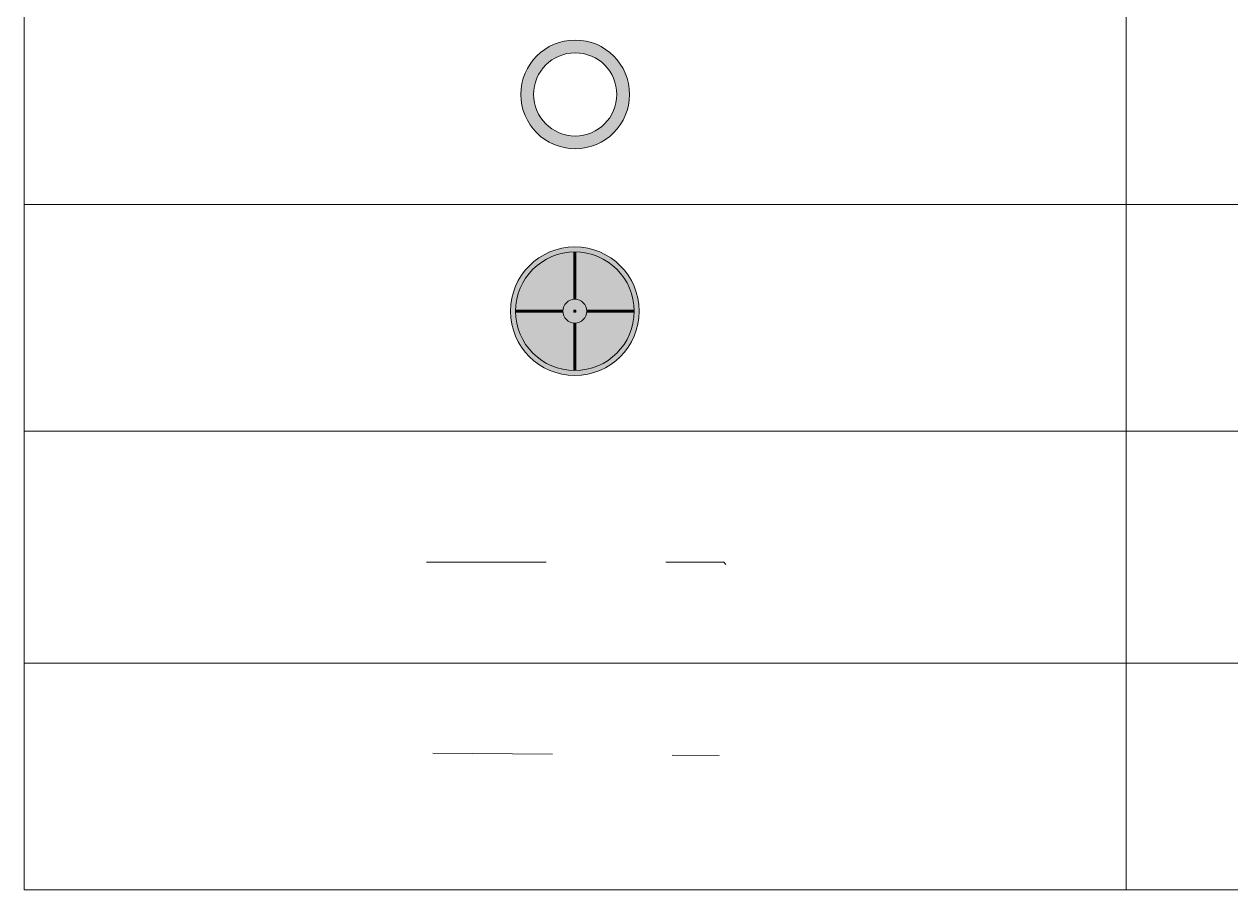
# Model space of a CAD drawing. Header units: millimetres. Extents: x 1464389 to 1998638, y -29162 to 256806.
# Drawn here: x 1821615 to 1823506, y 210891 to 212248 of the extents above; entities that cross this region are included whole.
import ezdxf

# ---------------------------------------------------------------- set-up
doc = ezdxf.new("R2010")
doc.units = ezdxf.units.MM
doc.header["$LTSCALE"] = 15
doc.linetypes.add('JIS_02_1.2', pattern=[2.5, 1.25, -1.25])
doc.layers.get('0').update_dxf_attribs({"lineweight": 5})
doc.layers.add('Hatch', color=252, linetype='Continuous', lineweight=15)
doc.layers.add('hidden line', color=251, linetype='JIS_02_1.2', lineweight=20)

# ---------------------------------------------------------------- blocks, each defined once
blk = doc.blocks.new('jfjd')
at = {"layer": 'Hatch'}
h = blk.add_hatch(color=67, dxfattribs=at)
h.dxf.hatch_style = 1
h.set_gradient(color1=(114, 116, 48), color2=(237, 238, 153), name='INVCYLINDER')
h.paths.add_polyline_path([(175309.1530030879, -17961.16554368112), (175309.1530030879, -17951.16554368112, 0.414213562373095), (175179.7902744802, -18080.52827228885), (175189.7902744802, -18080.52827228885, -0.414213562373095)])
h.paths.add_polyline_path([(175309.1530030879, -17951.16554368112), (175309.1530030879, -17961.16554368112, -0.414213562373095), (175428.5157316956, -18080.52827228885), (175438.5157316956, -18080.52827228885, 0.414213562373095)])
h.paths.add_polyline_path([(175189.7902744802, -18080.52827228885), (175179.7902744802, -18080.52827228885, 0.414213562373095), (175309.1530030879, -18209.89100089658), (175309.1530030879, -18199.89100089658, -0.414213562373095)])
h.paths.add_polyline_path([(175438.5157316956, -18080.52827228885), (175428.5157316956, -18080.52827228885, -0.414213562373095), (175309.1530030879, -18199.89100089658), (175309.1530030879, -18209.89100089658, 0.414213562373095)])
at = {"layer": 'Hatch', "true_color": 0xd7ebd2}
h = blk.add_hatch(color=254, dxfattribs=at)
h.dxf.hatch_style = 1
edge = h.paths.add_edge_path()
edge.add_arc((175309.1530030879, -18080.52827228883), 2, 180, 269.9999999993747)
edge.add_line((175309.1530030879, -18082.52827228883), (175309.1530030878, -18199.89100089655))
edge.add_arc((175309.1530030879, -18080.52827228883), 119.3627286077244, 180, 269.99999999997556, ccw=False)
edge.add_line((175189.7902744802, -18080.52827228885), (175307.1530030879, -18080.52827228885))
edge = h.paths.add_edge_path()
edge.add_arc((175309.1530030879, -18080.52827228889), 1.99999999996362, 269.9999999991662, 360.0000000010422)
edge.add_line((175311.1530030879, -18080.52827228885), (175428.5157316956, -18080.52827228885))
edge.add_arc((175309.1530030879, -18080.52827228884), 119.3627286077426, 270, 359.999999999993, ccw=False)
edge.add_line((175309.1530030879, -18199.89100089658), (175309.1530030879, -18082.52827228885))
edge = h.paths.add_edge_path()
edge.add_arc((175309.1530030879, -18080.52827228887), 2, 0, 89.99999999937468)
edge.add_line((175309.1530030879, -18078.52827228885), (175309.1530030879, -17961.16554368112))
edge.add_arc((175309.1530030879, -18080.52827228887), 119.3627286077244, 0, 89.99999999997561, ccw=False)
edge.add_line((175428.5157316956, -18080.52827228885), (175311.1530030879, -18080.52827228885))
edge = h.paths.add_edge_path()
edge.add_arc((175309.1530030878, -18080.52827228882), 1.99999999996362, 89.99999999916623, 180.0000000010422)
edge.add_line((175307.1530030879, -18080.52827228885), (175189.7902744801, -18080.52827228885))
edge.add_arc((175309.1530030879, -18080.52827228887), 119.3627286077426, 90, 179.999999999993, ccw=False)
edge.add_line((175309.1530030879, -17961.16554368112), (175309.1530030879, -18078.52827228885))
at = {"layer": 'Hatch', "true_color": 0x999b37}
h = blk.add_hatch(color=55, dxfattribs=at)
h.dxf.hatch_style = 1
h.paths.add_polyline_path([(175307.1530030879, -18080.52827228887), (175307.1530030879, -18082.52827228885), (175309.1530030879, -18082.52827228885, -0.4142135623709639)])
h.paths.add_polyline_path([(175309.1530030879, -18078.52827228885), (175307.1530030879, -18078.52827228885), (175307.1530030879, -18080.52827228887, -0.4142135623752261)])
h.paths.add_polyline_path([(175311.1530030879, -18078.52827228885), (175309.1530030879, -18078.52827228885, -0.4142135623730951), (175311.1530030879, -18080.52827228885)])
h.paths.add_polyline_path([(175311.1530030879, -18080.52827228885, -0.4142135623730951), (175309.1530030879, -18082.52827228885), (175311.1530030879, -18082.52827228885)])
at = {"layer": 'Hatch', "true_color": 0xd7ebd2}
h = blk.add_hatch(color=254, dxfattribs=at)
h.dxf.hatch_style = 1
h.paths.add_polyline_path([(175307.1530030879, -18078.52827228885), (175311.1530030879, -18078.52827228885), (175311.1530030879, -18082.52827228885), (175307.1530030879, -18082.52827228885)], flags=17)
h.paths.add_polyline_path([(175307.1530030879, -18080.52827228885, -1), (175311.1530030879, -18080.52827228885, -1)])
at = {"layer": 'Hatch', "true_color": 0x999b37}
h = blk.add_hatch(color=55, dxfattribs=at)
h.dxf.hatch_style = 1
h.paths.add_polyline_path([(175311.1530030879, -18080.52827228885, 1), (175307.1530030879, -18080.52827228885, 1)])
at = {"color": 116, "true_color": 0x136734}
for p, q in [((175307.1530030879, -17961.16554368112), (175307.1530030879, -18056.61893752244)), ((175309.1530030879, -17961.16554368112), (175309.1530030879, -18056.5354340038)), ((175311.1530030879, -17961.16554368112), (175311.1530030879, -18056.61893752244)), ((175189.7902744802, -18078.52827228885), (175285.2436683215, -18078.52827228886)), ((175189.7902744802, -18080.52827228885), (175285.1601648028, -18080.52827228885)), ((175189.7902744802, -18082.52827228885), (175285.2436683215, -18082.52827228885)), ((175307.1530030879, -18078.52827228885), (175307.1530030879, -18082.52827228885)), ((175307.1530030879, -18078.52827228885), (175311.1530030878, -18078.52827228885)), ((175307.1530030879, -18082.52827228885), (175311.1530030878, -18082.52827228885)), ((175311.1530030879, -18078.52827228885), (175311.1530030879, -18082.52827228885)), ((175333.0623378543, -18078.52827228886), (175428.5157316956, -18078.52827228885)), ((175333.0623378543, -18082.52827228885), (175428.5157316956, -18082.52827228885)), ((175333.1458413729, -18080.52827228885), (175428.5157316956, -18080.52827228885)), ((175307.1530030879, -18104.43760705526), (175307.1530030879, -18199.89100089658)), ((175309.1530030879, -18104.5211105739), (175309.1530030879, -18199.89100089658)), ((175311.1530030879, -18104.43760705526), (175311.1530030879, -18199.89100089658))]:
    blk.add_line(p, q, dxfattribs=at)
for radius in [129.3627286077295, 119.3627286077295, 23.99283828504849, 2]:
    blk.add_circle((175309.1530030879, -18080.52827228885), radius, dxfattribs=at)
blk = doc.blocks.new('Hanging light')
h = blk.add_hatch(color=30)
h.dxf.hatch_style = 1
h.set_gradient(color1=(242, 103, 34), color2=(255, 255, 0), name='CYLINDER')
h.paths.add_polyline_path([(163326.3859334915, 34665.31563144315, 1), (163155.9474692392, 34665.31563144315, 1)])
h.paths.add_polyline_path([(163175.9474692392, 34665.31563144315, -1), (163306.3859334915, 34665.31563144315, -1)], flags=16)
at = {"color": 3}
for radius in [85.21923212613211, 65.21923212613211]:
    blk.add_circle((163241.1667013654, 34665.31563144315), radius, dxfattribs=at)

msp = doc.modelspace()

# ---------------------------------------------------------------- linework, layer by layer
for p, q in [((1823342.552757458, 213032.0524164562), (1823342.552757459, 210890.7559328818)), ((1821615.408598758, 211965.4013198598), (1826353.66683275, 211965.4013198598)), ((1821615.408598758, 211609.7306017687), (1826353.66683275, 211609.7306017687)), ((1821615.408598758, 211246.4266509729), (1826353.66683275, 211246.4266509729)), ((1821615.408598758, 210890.7559328818), (1826353.66683275, 210890.7559328818))]:
    msp.add_line(p, q)
for points in [[(1821615.408598758, 211246.426650973), (1821615.408598758, 213032.4134741332), (1826353.66683275, 213031.422946213), (1826353.66683275, 211246.426650973)], [(1821615.408598758, 210890.7559328818), (1821615.408598758, 212676.742756042), (1826353.66683275, 212675.7522281219), (1826353.66683275, 210890.7559328818)]]:
    msp.add_lwpolyline(points)
at = {"layer": 'hidden line', "color": 32, "ltscale": 10, "true_color": 0xcd6928}
msp.add_line((1822255.823821428, 211105.1427134166), (1822704.503756416, 211101.3108055983), dxfattribs=at)
at = {"layer": 'hidden line', "color": 31, "ltscale": 10, "true_color": 0xfecc66}
msp.add_lwpolyline([(1822246.101799935, 211404.3464943111), (1822711.859556282, 211404.3464943111), (1822714.879480793, 211400.6082015185)], dxfattribs=at)

# ---------------------------------------------------------------- block references
msp.add_blockref('Hanging light', (1659237.813976743, 177472.5275410836))
at = {"xscale": 0.7790317126889093, "yscale": 0.7790317126889093, "zscale": 0.7790317126889093}
msp.add_blockref('jfjd', (1685907.036523333, 225883.2573165075), dxfattribs=at)

doc.saveas('drawing.dxf')
